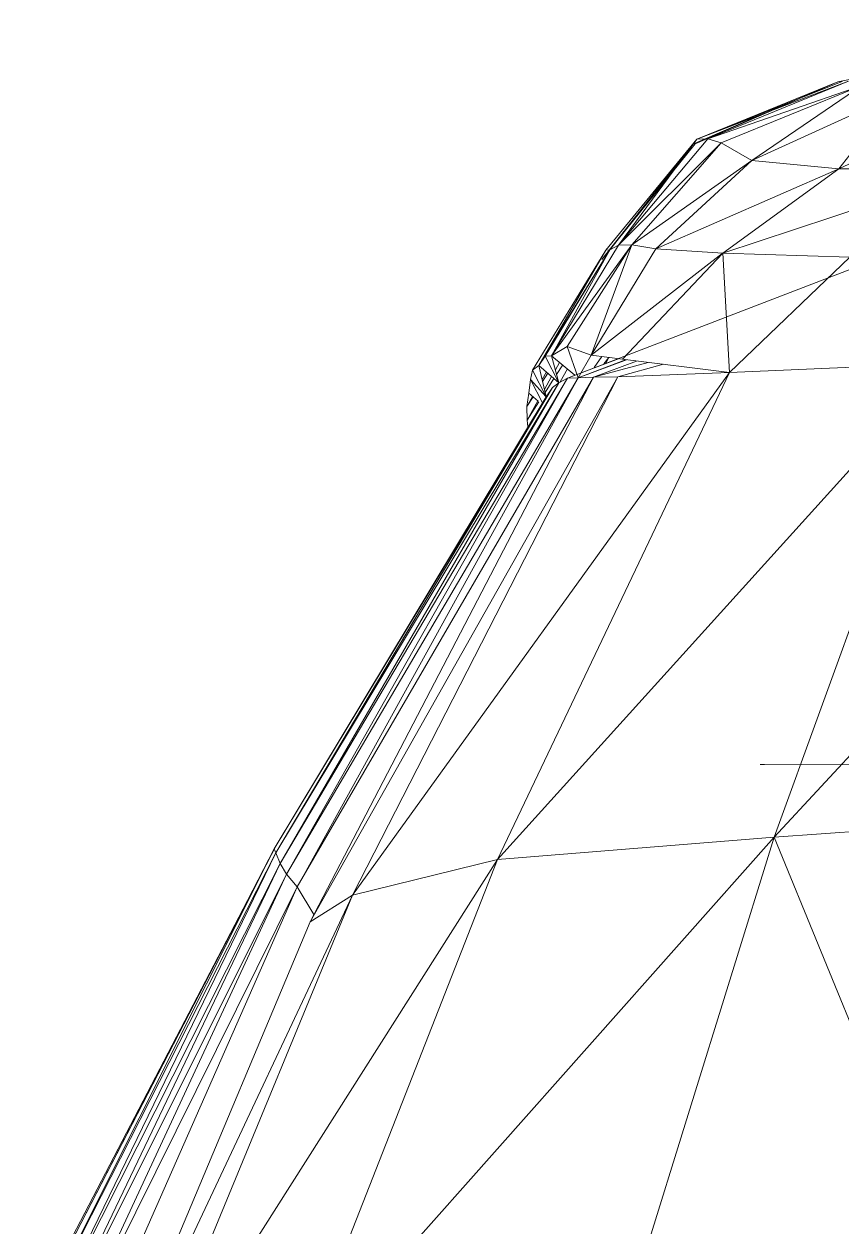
# Model space of a CAD drawing. Header units: inches. Extents: x 9584 to 15274, y -226 to 527.
# Drawn here: x 12397.55 to 12404.63, y 20.77 to 31.19 of the extents above; entities that cross this region are included whole.
import ezdxf

# ---------------------------------------------------------------- set-up
doc = ezdxf.new("R2010")
doc.units = ezdxf.units.IN
doc.header["$MEASUREMENT"] = 0
for name, color, linetype, lineweight in [('0-1', 7, 'Continuous', 5), ('0-4', 252, 'Continuous', 9), ('A-GENM', 5, 'Continuous', 9)]:
    doc.layers.add(name, color=color, linetype=linetype, lineweight=lineweight)

# ---------------------------------------------------------------- blocks, each defined once
blk = doc.blocks.new('Land_Rover_Evoque_-_SUV_Car_Vehicle_Automobile_13067 - Land Rover EVOQUE_dwg-1230547-BUILDING SECTION - EAST_WEST - LOOKING NORTH')
at = {"layer": 'A-GENM'}
for p, q in [((12407.123, 31.19), (12404.592, 30.689)), ((12403.338, 30.149), (12404.592, 30.689)), ((12403.356, 30.152), (12404.592, 30.689)), ((12403.372, 30.193), (12404.685, 30.694)), ((12403.372, 30.193), (12404.629, 30.692)), ((12403.372, 30.193), (12404.592, 30.689)), ((12404.685, 30.694), (12403.466, 30.196)), ((12403.466, 30.196), (12404.799, 30.658)), ((12404.799, 30.658), (12403.581, 30.16)), ((12404.799, 30.658), (12403.849, 30.009)), ((12404.592, 30.689), (12404.629, 30.692)), ((12403.849, 30.009), (12405.106, 30.583)), ((12405.106, 30.583), (12404.602, 29.934)), ((12404.602, 29.934), (12405.821, 30.509)), ((12408.032, 30.346), (12402.251, 28.123)), ((12402.548, 29.151), (12403.356, 30.152)), ((12402.548, 29.151), (12403.338, 30.149)), ((12402.583, 29.23), (12403.372, 30.193)), ((12403.372, 30.193), (12402.62, 29.234)), ((12403.466, 30.196), (12402.694, 29.275)), ((12403.372, 30.193), (12402.694, 29.275)), ((12403.581, 30.16), (12402.694, 29.275)), ((12403.581, 30.16), (12402.808, 29.278)), ((12403.372, 30.193), (12403.466, 30.196)), ((12403.466, 30.196), (12403.581, 30.16)), ((12403.581, 30.16), (12403.849, 30.009)), ((12403.849, 30.009), (12402.808, 29.278)), ((12403.849, 30.009), (12403.018, 29.242)), ((12404.602, 29.934), (12403.018, 29.242)), ((12405.8, 29.935), (12403.596, 29.206)), ((12404.602, 29.934), (12403.596, 29.206)), ((12403.849, 30.009), (12404.602, 29.934)), ((12404.602, 29.934), (12405.8, 29.935)), ((12401.95, 28.19), (12402.583, 29.23)), ((12402.005, 28.232), (12402.62, 29.234)), ((12402.583, 29.23), (12402.005, 28.232)), ((12402.62, 29.234), (12402.06, 28.312)), ((12402.808, 29.278), (12402.115, 28.316)), ((12402.115, 28.316), (12402.694, 29.275)), ((12402.115, 28.316), (12402.62, 29.234)), ((12402.808, 29.278), (12402.248, 28.395)), ((12402.458, 28.322), (12402.808, 29.278)), ((12402.458, 28.322), (12403.018, 29.242)), ((12403.591, 29.202), (12402.458, 28.322)), ((12402.583, 29.23), (12402.62, 29.234)), ((12402.694, 29.275), (12402.62, 29.234)), ((12402.808, 29.278), (12402.694, 29.275)), ((12403.596, 29.206), (12402.727, 28.285)), ((12403.018, 29.242), (12402.808, 29.278)), ((12403.596, 29.206), (12403.018, 29.242)), ((12404.697, 29.169), (12403.596, 29.206)), ((12403.654, 28.172), (12403.596, 29.206)), ((12404.697, 29.169), (12403.654, 28.172)), ((12402.248, 28.395), (12402.115, 28.316)), ((12402.458, 28.322), (12402.248, 28.395)), ((12402.248, 28.395), (12402.345, 28.126)), ((12401.645, 23.953), (12405.528, 28.25)), ((12402.005, 28.232), (12402.06, 28.312)), ((12402.115, 28.316), (12402.06, 28.312)), ((12402.06, 28.312), (12402.176, 28.082)), ((12402.115, 28.316), (12402.176, 28.082)), ((12402.115, 28.316), (12402.317, 28.149)), ((12402.147, 28.193), (12402.184, 28.259)), ((12402.458, 28.322), (12402.345, 28.126)), ((12402.753, 28.282), (12402.345, 28.126)), ((12402.345, 28.126), (12402.764, 28.281)), ((12402.369, 28.168), (12402.693, 28.29)), ((12402.727, 28.285), (12402.458, 28.322)), ((12402.477, 28.13), (12402.849, 28.27)), ((12402.477, 28.13), (12402.95, 28.258)), ((12402.549, 28.31), (12402.484, 28.213)), ((12402.61, 28.301), (12402.566, 28.245)), ((12402.584, 28.252), (12402.61, 28.301)), ((12402.689, 28.132), (12403.083, 28.242)), ((12403.653, 28.172), (12402.727, 28.285)), ((12405.528, 28.25), (12403.654, 28.172)), ((12405.528, 28.25), (12403.654, 28.172)), ((12403.654, 28.172), (12405.528, 28.25)), ((12404.042, 24.146), (12407.906, 28.327)), ((12404.042, 24.146), (12405.528, 28.25)), ((12400.39, 23.644), (12403.654, 28.172)), ((12401.645, 23.953), (12403.654, 28.172)), ((12401.933, 28.11), (12401.95, 28.19)), ((12401.95, 28.19), (12402.005, 28.232)), ((12401.95, 28.19), (12402.067, 27.96)), ((12402.005, 28.232), (12402.067, 27.96)), ((12402.005, 28.232), (12402.176, 28.082)), ((12402.033, 28.111), (12402.069, 28.176)), ((12402.081, 28.165), (12402.036, 28.094)), ((12402.211, 28.237), (12402.157, 28.154)), ((12402.19, 28.089), (12402.252, 28.203)), ((12402.251, 28.123), (12402.318, 28.149)), ((12403.653, 28.172), (12402.689, 28.132)), ((12402.689, 28.132), (12403.653, 28.172)), ((12399.712, 24.045), (12402.121, 28.04)), ((12399.728, 24.01), (12402.176, 28.082)), ((12399.728, 24.01), (12402.121, 28.04)), ((12399.764, 23.918), (12402.251, 28.123)), ((12399.764, 23.918), (12402.176, 28.082)), ((12399.819, 23.825), (12402.345, 28.126)), ((12399.819, 23.825), (12402.251, 28.123)), ((12399.913, 23.714), (12402.477, 28.13)), ((12399.926, 23.737), (12402.345, 28.126)), ((12400.024, 23.412), (12402.689, 28.132)), ((12400.024, 23.412), (12402.477, 28.13)), ((12400.024, 23.412), (12402.477, 28.13)), ((12400.39, 23.644), (12402.689, 28.132)), ((12400.39, 23.644), (12402.689, 28.132)), ((12401.916, 27.993), (12401.933, 28.11)), ((12401.933, 28.11), (12402.039, 27.901)), ((12401.933, 28.11), (12402.067, 27.96)), ((12402.052, 28.024), (12402.115, 28.136)), ((12402.134, 28.118), (12402.058, 27.999)), ((12402.067, 27.96), (12402.121, 28.04)), ((12402.067, 27.96), (12402.121, 28.04)), ((12402.176, 28.082), (12402.121, 28.04)), ((12402.121, 28.04), (12402.176, 28.082)), ((12402.251, 28.123), (12402.176, 28.082)), ((12402.176, 28.082), (12402.251, 28.123)), ((12402.345, 28.126), (12402.251, 28.123)), ((12402.251, 28.123), (12402.345, 28.126)), ((12402.477, 28.13), (12402.345, 28.126)), ((12402.689, 28.132), (12402.477, 28.13)), ((12399.712, 24.045), (12402.067, 27.96)), ((12401.899, 27.875), (12401.916, 27.993)), ((12401.899, 27.875), (12401.95, 27.964)), ((12401.954, 27.961), (12401.899, 27.875)), ((12401.916, 27.993), (12401.997, 27.924)), ((12401.902, 27.757), (12401.899, 27.875)), ((12401.902, 27.757), (12401.996, 27.925)), ((12402.005, 27.918), (12401.902, 27.757)), ((12401.91, 27.699), (12401.902, 27.757)), ((12403.92, 24.774), (12403.957, 24.776)), ((12403.92, 24.774), (12406.533, 24.772)), ((12406.767, 24.338), (12404.042, 24.146)), ((12399.734, 24.08), (12397.573, 19.897)), ((12399.734, 24.08), (12397.634, 20.046)), ((12399.888, 19.465), (12404.042, 24.146)), ((12401.645, 23.953), (12404.042, 24.146)), ((12402.711, 19.85), (12404.042, 24.146)), ((12405.726, 20.023), (12404.042, 24.146)), ((12399.728, 24.01), (12397.548, 19.52)), ((12399.712, 24.045), (12397.55, 19.728)), ((12397.55, 19.728), (12399.728, 24.01)), ((12399.712, 24.045), (12397.573, 19.897)), ((12399.712, 24.045), (12399.728, 24.01)), ((12399.728, 24.01), (12399.764, 23.918)), ((12397.548, 19.52), (12399.764, 23.918)), ((12399.764, 23.918), (12397.565, 19.313)), ((12398.422, 18.868), (12401.645, 23.953)), ((12399.764, 23.918), (12399.819, 23.825)), ((12399.888, 19.465), (12401.645, 23.953)), ((12401.645, 23.953), (12400.39, 23.644)), ((12397.565, 19.313), (12399.819, 23.825)), ((12399.819, 23.825), (12397.619, 19.087)), ((12399.819, 23.825), (12399.913, 23.714)), ((12397.619, 19.087), (12399.913, 23.714)), ((12399.913, 23.714), (12397.732, 18.765)), ((12399.913, 23.714), (12400.057, 23.475)), ((12400.39, 23.644), (12397.883, 18.309)), ((12398.422, 18.868), (12400.39, 23.644)), ((12400.39, 23.644), (12398.422, 18.868)), ((12400.024, 23.412), (12400.39, 23.644)), ((12397.883, 18.309), (12400.024, 23.412)), ((12400.024, 23.412), (12397.883, 18.309))]:
    blk.add_line(p, q, dxfattribs=at)
blk = doc.blocks.new('Land_Rover_Evoque_-_SUV_Car_Vehicle_Automobile_13067 - Land_Rover_Evoque_-_SUV_Car_Vehicle_Automobile_13067-1230553-BUILDING SECTION - EAST_WEST - LOOKING NORTH')
blk.add_blockref('Land_Rover_Evoque_-_SUV_Car_Vehicle_Automobile_13067 - Land Rover EVOQUE_dwg-1230547-BUILDING SECTION - EAST_WEST - LOOKING NORTH', (0, 0))
blk = doc.blocks.new('CTR  - Topography_rvt-1-BUILDING SECTION - EAST_WEST - LOOKING NORTH')
at = {"layer": '0-4'}
blk.add_blockref('Land_Rover_Evoque_-_SUV_Car_Vehicle_Automobile_13067 - Land_Rover_Evoque_-_SUV_Car_Vehicle_Automobile_13067-1230553-BUILDING SECTION - EAST_WEST - LOOKING NORTH', (0, 0), dxfattribs=at)

msp = doc.modelspace()

# ---------------------------------------------------------------- block references
at = {"layer": '0-1'}
msp.add_blockref('CTR  - Topography_rvt-1-BUILDING SECTION - EAST_WEST - LOOKING NORTH', (0, 0), dxfattribs=at)

doc.saveas('drawing.dxf')
